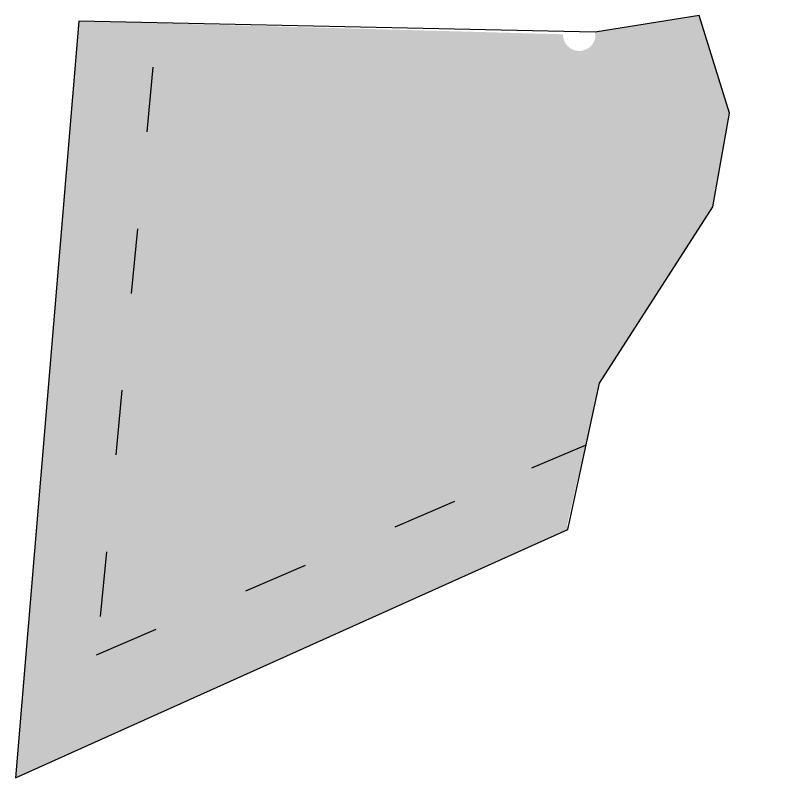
# Model space of a CAD drawing. Header units: millimetres. Extents: x 6127 to 9314, y 4730 to 7085.
# Drawn here: x 9293.78 to 9313.61, y 5082.44 to 5102.17 of the extents above; entities that cross this region are included whole.
import ezdxf

# ---------------------------------------------------------------- set-up
doc = ezdxf.new("R2010")
doc.units = ezdxf.units.MM
doc.header["$LTSCALE"] = 0.7
doc.linetypes.add('ACAD_ISO03W100', pattern=[30, 12, -18])

msp = doc.modelspace()

# ---------------------------------------------------------------- hatches: boundary and pattern name
at = {"linetype": 'ACAD_ISO03W100', "ltscale": 0.2, "true_color": 0x000000, "transparency": 33554687}
h = msp.add_hatch(color=18, dxfattribs=at)
h.dxf.hatch_style = 1
h.paths.add_polyline_path([(9312.244, 5099.636), (9311.455, 5102.169), (9308.771, 5101.735, -0.040151), (9308.776, 5101.668, -1.01373), (9307.937, 5101.679), (9295.417, 5102.021), (9293.775, 5082.444), (9308.059, 5088.863), (9308.046, 5089.005), (9308.883, 5092.652), (9311.809, 5097.218)])
h.paths.add_polyline_path([(9296.562, 5092.787), (9309.58, 5092.787), (9309.58, 5102.115), (9296.562, 5102.115)], flags=24)
h.paths.add_polyline_path([(9306.765, 5097.849), (9313.615, 5097.882), (9313.598, 5101.415), (9306.748, 5101.381)], flags=9)

# ---------------------------------------------------------------- linework, layer by layer
at = {"color": 18, "ltscale": 0.2, "true_color": 0x000000, "transparency": 33554687}
msp.add_lwpolyline([(9295.417, 5102.021), (9293.775, 5082.444), (9308.059, 5088.863), (9308.883, 5092.652), (9311.809, 5097.218), (9312.244, 5099.636), (9311.455, 5102.169), (9308.771, 5101.735), (9295.417, 5102.021)], dxfattribs=at)
at = {"color": 18, "linetype": 'ACAD_ISO03W100', "ltscale": 0.2, "true_color": 0x000000, "transparency": 33554687}
msp.add_lwpolyline([(9297.333, 5100.829), (9295.875, 5085.62), (9307.132, 5090.457), (9308.515, 5091.051)], dxfattribs=at)

doc.saveas('drawing.dxf')
